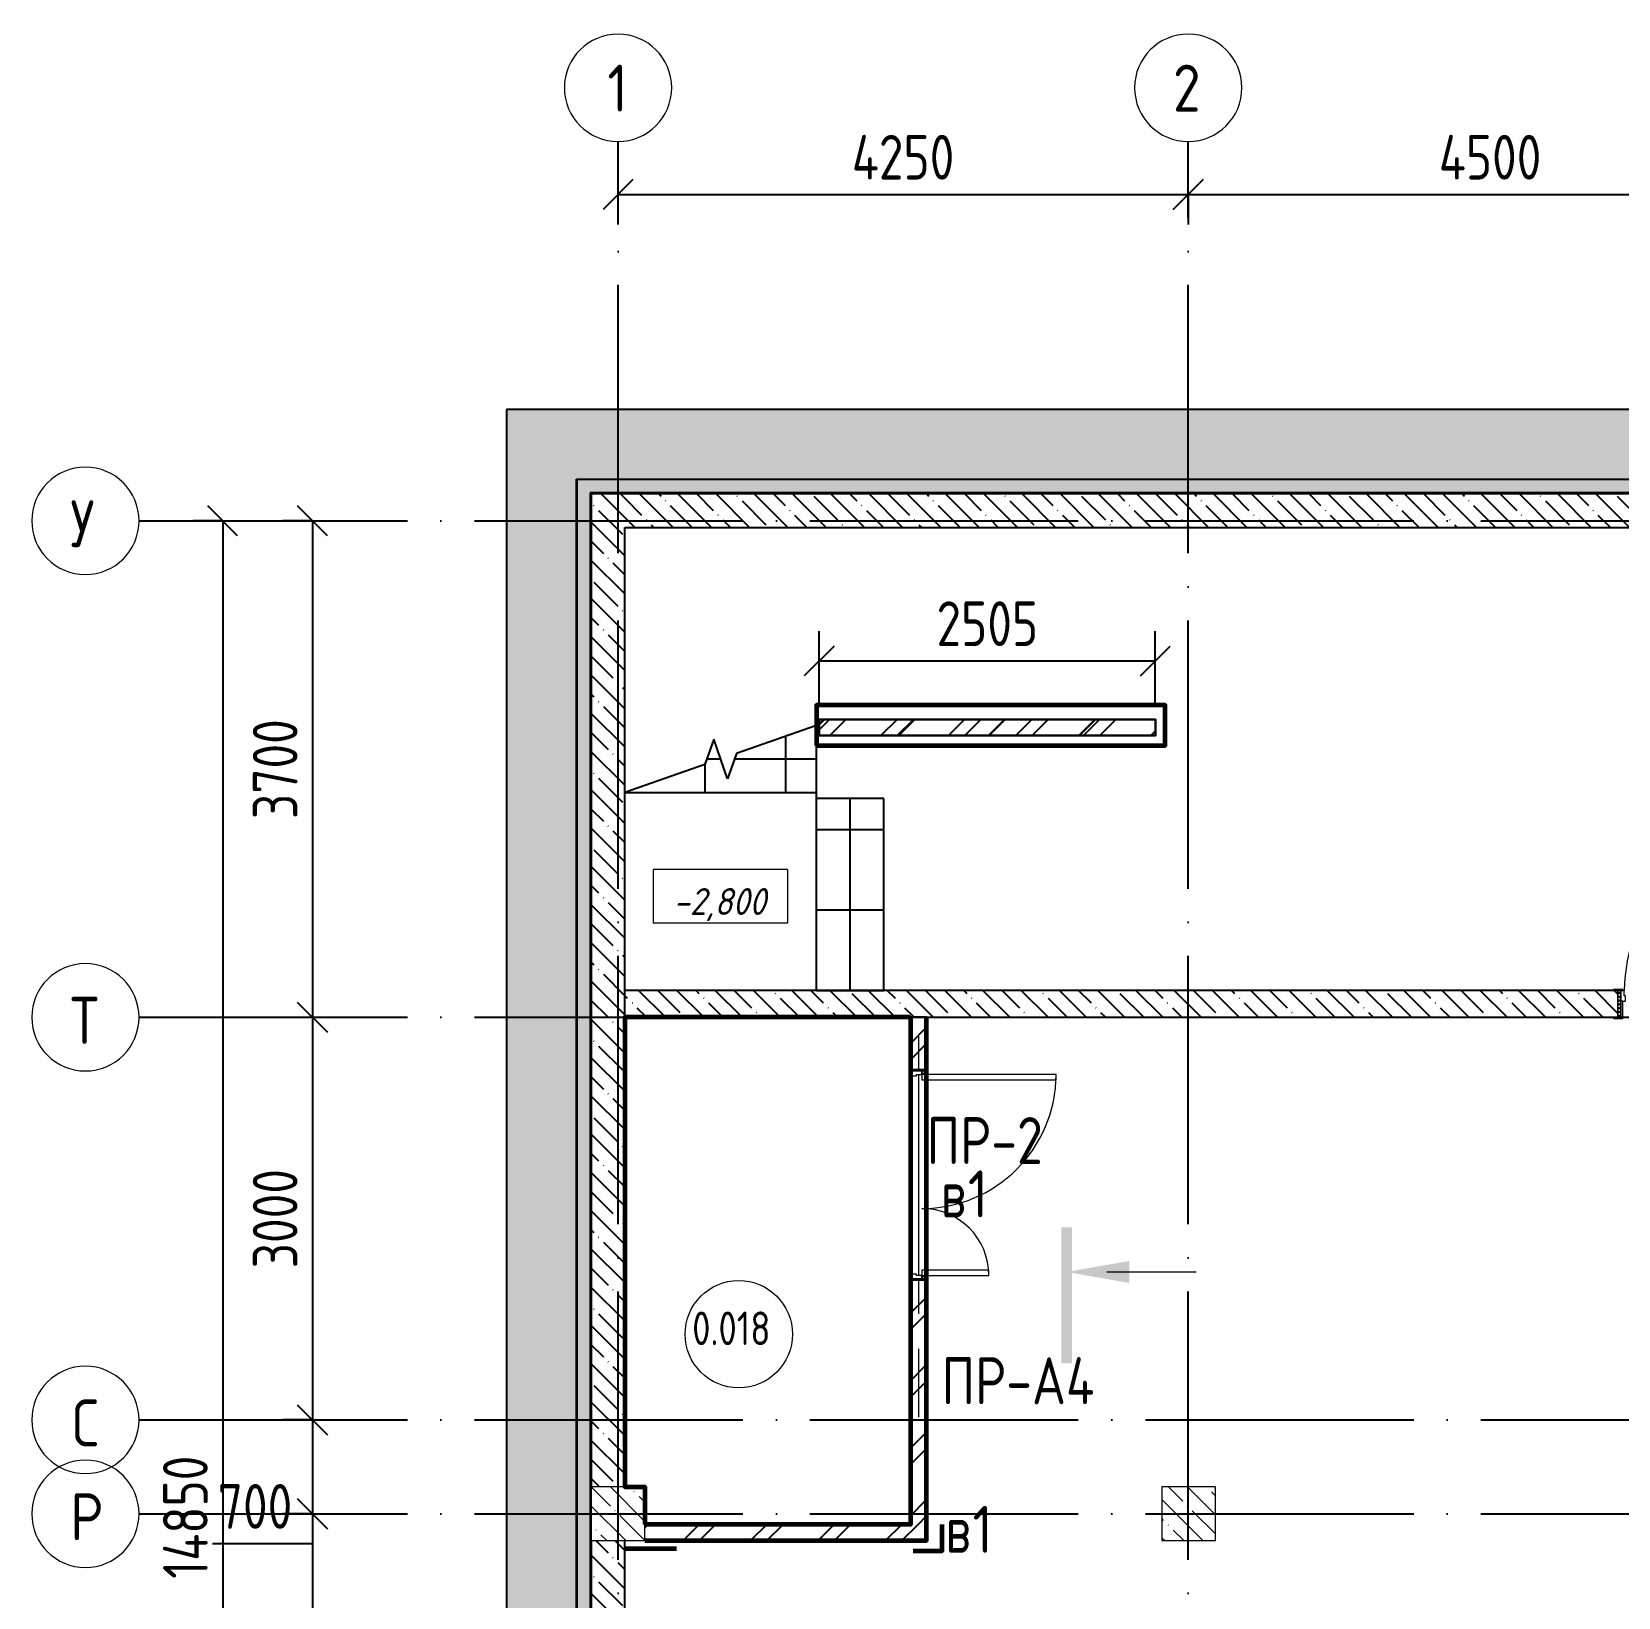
# Model space of a CAD drawing. Header units: millimetres. Extents: x -592259 to 288321, y -552984 to 293768.
# Drawn here: x -7092 to 4732, y 159979 to 171645 of the extents above; entities that cross this region are included whole.
import ezdxf

# ---------------------------------------------------------------- set-up
doc = ezdxf.new("R2010")
doc.units = ezdxf.units.MM
doc.linetypes.add('ADSK_Линия сетки', pattern=[2500, 2000, -250, 0, -250])
doc.layers.get('Defpoints').update_dxf_attribs({"color": 250})
for name, color, linetype, lineweight in [('0.2) Кирп 3.1 вып', 30, 'Continuous', 30), ('0.2) Кирпич 3 вып', 30, 'Continuous', 30), ('3) Перемычки готовы', 3, 'Continuous', 30), ('4.1.3) Штук  3.1 вып по кирп подвал.', 6, 'Continuous', 60), ('5.2) ЧН-16 Штукатурка подвал 4 вып', 160, 'Continuous', 60), ('A-ANNO-DIMS', 250, 'Continuous', 9), ('A-AREA-IDEN', 250, 'Continuous', 9), ('A-DETL-1', 250, 'Continuous', 53), ('A-DETL-GENF-1', 250, 'Continuous', 5), ('A-DOOR', 250, 'Continuous', 5), ('A-DOOR-1', 250, 'Continuous', 13), ('A-DOOR-FRAM', 250, 'Continuous', 5), ('A-GENM-1', 250, 'Continuous', 5), ('A-WALL', 250, 'Continuous', 9), ('A-WALL-1', 250, 'Continuous', 50), ('A-WALL-2', 250, 'Continuous', 5), ('A-WALL-3', 250, 'Continuous', 13), ('G-ANNO-DIMS', 250, 'Continuous', 9), ('G-ANNO-SYMB-1', 250, 'Continuous', 40), ('G-ANNO-SYMB-2', 250, 'Continuous', 20), ('G-ANNO-SYMB-3', 250, 'Continuous', 9), ('I-WALL-1', 250, 'Continuous', 5), ('S-COLS-1', 250, 'Continuous', 5), ('S-COLS-2', 250, 'Continuous', 5), ('S-STRS', 250, 'Continuous', 5), ('S-STRS-1', 250, 'Continuous', 5), ('S-STRS-MBND', 250, 'Continuous', 5), ('Оси', 250, 'Continuous', 9), ('Оси-1', 250, 'ADSK_Линия сетки', 9)]:
    doc.layers.add(name, color=color, linetype=linetype, lineweight=lineweight)
doc.styles.add('GOST Common', font='', dxfattribs={"width": 0.9, "height": 350})
doc.styles.add('GOST Common_1', font='', dxfattribs={"width": 0.9, "height": 250})
doc.styles.add('ISOCPEUR', font='isocpeur.ttf', dxfattribs={"width": 0.8, "height": 100})
doc.styles.add('ISOCPEUR_I', font='isocpeui.ttf', dxfattribs={"width": 0.9, "height": 12.5})
doc.styles.add('ISOCPEUR_I_1', font='ГОСТ тип А.ttf', dxfattribs={"height": 2500})
doc.styles.get("Standard").update_dxf_attribs({"font": 'ГОСТ тип А.ttf'})
doc.styles.get('GOST Common').set_extended_font_data('GOST Common')
doc.styles.get('GOST Common_1').set_extended_font_data('GOST Common')
doc.dimstyles.new('А3', dxfattribs={"dimtxt": 333, "dimasz": 222, "dimexe": 222, "dimexo": 111, "dimgap": 111, "dimtad": 1, "dimtoh": 1, "dimdec": 0, "dimrnd": 0.0015, "dimzin": 0, "dimdsep": 46, "dimtxsty": 'Standard', "dimblk": 'OBLIQUE', "dimcen": 0, "dimclrd": 7, "dimclre": 7, "dimclrt": 7, "dimadec": 0, "dimazin": 0, "dimtfac": 1, "dimtdec": 0, "dimtofl": 0, "dimtmove": 0, "dimatfit": 3, "dimfxl": 1, "dimtolj": 1, "dimtzin": 0, "dimarcsym": 0})
pattern_1 = [(135, (-2722.6, 109625.46), (-142.5612, -142.5612), []), (135, (-2580.04, 109625.46), (-142.5612, -142.5612), [252.016, -50.403, 3.353, -47.05])]
pattern_2 = [(0, (-2722.6, 109625.456), (120.968, 69.841), [80.645, -161.29]), (120, (-2722.6, 109625.456), (-120.96808, 69.84086), [80.645, -161.29]), (60, (-2722.6, 109625.456), (-8e-05, 139.68186), [0, -161.29, 80.645, 0])]
pattern_3 = [(270, (-2672.6, 165975.96), (600, 4e-14), []), (0, (-2672.6, 165975.96), (0, 600), [])]
pattern_4 = [(0, (-742.6, 164500.46), (0, 600), []), (90, (-742.6, 164500.46), (-600, 4e-14), [])]
pattern_5 = [(45, (-2722.6, 109625.46), (-251.4472, 251.4472), []), (45, (-2722.6, 110006.46), (-251.4472, 251.4472), [])]

# ---------------------------------------------------------------- blocks, each defined once
blk = doc.blocks.new('Дверь_СКБ_1Ст_Внутренняя - СОШ_Д-1п_Дв_1200x2100h-31541110-АР1_План расстановки фахверков на отм_ -3_400_ Секция 1_')
at = {"layer": 'A-DOOR'}
h = blk.add_hatch(dxfattribs=at)
h.set_pattern_fill('FP_5', color=256, style=0, pattern_type=2)
h.set_pattern_definition([(135, (1701.41, 164.685), (-14.14214, -14.14214), []), (225, (1701.41, 164.685), (14.14214, -14.14214), [])])
h.paths.add_polyline_path([(612.5, -100), (612.5, 100), (587.5, 100), (587.5, -100)])
at = {"layer": 'A-DOOR-FRAM'}
h = blk.add_hatch(dxfattribs=at)
h.set_pattern_fill('FP_6', color=256, style=0, pattern_type=2)
h.set_pattern_definition([(45, (-421.384, 164.685), (-14.1421, 14.1421), []), (135, (-421.384, 164.685), (-14.1421, -14.1421), [])])
h.paths.add_polyline_path([(-562.5, -100), (-562.5, 100), (-587.5, 100), (-587.5, -100)])
at = {"layer": 'A-DOOR'}
blk.add_arc((562.5, 100), 1100, 90, 180, dxfattribs=at)
at = {"layer": 'A-DOOR-1'}
for p, q in [((562.5, 1200), (522.5, 1200)), ((522.5, 1200), (522.5, 100)), ((562.5, 100), (562.5, 1200)), ((522.5, 100), (562.5, 100))]:
    blk.add_line(p, q, dxfattribs=at)
at = {"layer": 'A-DOOR-FRAM'}
for p, q in [((-547.5, 108), (-617.5, 108)), ((-617.5, 108), (-617.5, 100)), ((-617.5, 100), (-547.5, 100)), ((-562.5, 100), (-587.5, 100)), ((-587.5, 100), (-587.5, -100)), ((-537.5, 100), (-562.5, 100)), ((-562.5, 100), (-562.5, 20)), ((-562.5, -100), (-562.5, 100)), ((-547.5, 100), (-562.5, 100)), ((-562.5, 100), (-562.5, 99)), ((-562.5, 99), (-547.5, 99)), ((-562.5, 20), (-527.5, 20)), ((-547.5, 20), (-562.5, 20)), ((-562.5, 20), (-562.5, -100)), ((-547.5, 100), (-547.5, 108)), ((-547.5, 99), (-547.5, 100)), ((-547.5, -100), (-547.5, 20)), ((-537.5, 60), (-537.5, 100)), ((-527.5, 60), (-537.5, 60)), ((-527.5, 20), (-527.5, 60)), ((562.5, 60), (552.5, 60)), ((552.5, 60), (552.5, 20)), ((552.5, 20), (587.5, 20)), ((562.5, 100), (562.5, 60)), ((587.5, 100), (562.5, 100)), ((642.5, 108), (572.5, 108)), ((572.5, 108), (572.5, 100)), ((587.5, 100), (572.5, 100)), ((572.5, 100), (572.5, 99)), ((572.5, 100), (642.5, 100)), ((572.5, 99), (587.5, 99)), ((587.5, 20), (572.5, 20)), ((572.5, 20), (572.5, -100)), ((587.5, 20), (587.5, 100)), ((612.5, 100), (587.5, 100)), ((587.5, 100), (587.5, -100)), ((587.5, 99), (587.5, 100)), ((587.5, -100), (587.5, 20)), ((612.5, -100), (612.5, 100)), ((642.5, 100), (642.5, 108)), ((-547.5, -100), (-617.5, -100)), ((-617.5, -100), (-617.5, -108)), ((-617.5, -108), (-547.5, -108)), ((-587.5, -100), (-562.5, -100)), ((-562.5, -100), (-547.5, -100)), ((-547.5, -108), (-547.5, -100)), ((572.5, -100), (587.5, -100)), ((642.5, -100), (572.5, -100)), ((572.5, -100), (572.5, -108)), ((572.5, -108), (642.5, -108)), ((587.5, -100), (612.5, -100)), ((642.5, -108), (642.5, -100))]:
    blk.add_line(p, q, dxfattribs=at)
blk = doc.blocks.new('BSC_Колонна _Прямоугольная - 400x400-V1-АР1_План расстановки фахверков на отм_ -3_400_ Секция 1_')
at = {"layer": 'S-COLS-2'}
h = blk.add_hatch(dxfattribs=at)
h.set_pattern_fill('FP_9', color=256, style=0, pattern_type=2)
h.set_pattern_definition([(135, (0.02, -50975), (-142.5619, -142.5619), []), (135, (142.58, -50975), (-142.5619, -142.5619), [252.016, -50.403, 3.353, -47.05])])
h.paths.add_polyline_path([(-200, -200), (200, -200), (200, 200), (-200, 200)])
at = {"layer": 'S-COLS-1'}
for p, q in [((200, 200), (-200, 200)), ((-200, 200), (-200, -200)), ((200, -200), (200, 200)), ((-200, -200), (200, -200))]:
    blk.add_line(p, q, dxfattribs=at)
blk = doc.blocks.new('BSC_Колонна _Прямоугольная - 400x400-V40-АР1_План расстановки фахверков на отм_ -3_400_ Секция 1_')
at = {"layer": 'S-COLS-2'}
h = blk.add_hatch(dxfattribs=at)
h.set_pattern_fill('FP_48', color=256, style=0, pattern_type=2)
h.set_pattern_definition([(135, (-4252.27, -50975), (-142.5619, -142.5619), []), (135, (-4109.71, -50975), (-142.5619, -142.5619), [252.016, -50.403, 3.353, -47.05])])
h.paths.add_polyline_path([(-200, -200), (200, -200), (200, 200), (-200, 200)])
at = {"layer": 'S-COLS-1'}
for p, q in [((200, 200), (-200, 200)), ((-200, 200), (-200, -200)), ((200, -200), (200, 200)), ((-200, -200), (200, -200))]:
    blk.add_line(p, q, dxfattribs=at)
blk = doc.blocks.new('Дверь_СКБ_2Ст - СОШ_Дв_1570_1550_x2100h _пр_ завертка-35618201-АР1_План расстановки фахверков на отм_ -3_400_ Секция 1_')
at = {"layer": 'A-DOOR'}
h = blk.add_hatch(dxfattribs=at)
h.set_pattern_fill('FP_50', color=256, style=0, pattern_type=2)
h.set_pattern_definition([(135, (1501.41, 124.685), (-14.14214, -14.14214), []), (225, (1501.41, 124.685), (14.14214, -14.14214), [])])
h.paths.add_polyline_path([(797.5, 60), (787.5, 60), (787.5, -60), (797.5, -60)])
at = {"layer": 'A-DOOR-FRAM'}
h = blk.add_hatch(dxfattribs=at)
h.set_pattern_fill('FP_51', color=256, style=0, pattern_type=2)
h.set_pattern_definition([(45, (-621.384, 124.685), (-14.1421, 14.1421), []), (135, (-621.384, 124.685), (-14.1421, -14.1421), [])])
h.paths.add_polyline_path([(-762.5, 60), (-772.5, 60), (-772.5, -60), (-762.5, -60)])
at = {"layer": 'A-DOOR'}
for centre, radius, start, end in [((-737.5, 25), 1000, 0, 90), ((762.5, 25), 500, 90, 180)]:
    blk.add_arc(centre, radius, start, end, dxfattribs=at)
at = {"layer": 'A-DOOR-1'}
for p, q in [((-737.5, 1025), (-737.5, 25)), ((-697.5, 1025), (-737.5, 1025)), ((-697.5, 25), (-697.5, 1025)), ((762.5, 525), (722.5, 525)), ((722.5, 525), (722.5, 25)), ((762.5, 25), (762.5, 525)), ((-737.5, 25), (-697.5, 25)), ((722.5, 25), (762.5, 25))]:
    blk.add_line(p, q, dxfattribs=at)
at = {"layer": 'A-DOOR-FRAM'}
for p, q in [((-747.5, 68), (-817.5, 68)), ((-817.5, 68), (-817.5, 60)), ((-817.5, 60), (-747.5, 60)), ((-762.5, 60), (-772.5, 60)), ((-772.5, 60), (-772.5, -60)), ((-762.5, -60), (-762.5, 60)), ((-747.5, 60), (-762.5, 60)), ((-762.5, 60), (-762.5, 25)), ((-737.5, 25), (-762.5, 25)), ((-762.5, 25), (-762.5, -55)), ((-762.5, 25), (-747.5, 25)), ((-747.5, 60), (-747.5, 68)), ((-747.5, 25), (-747.5, 60)), ((-737.5, -15), (-737.5, 25)), ((762.5, 25), (762.5, -15)), ((787.5, 25), (762.5, 25)), ((842.5, 68), (772.5, 68)), ((772.5, 68), (772.5, 60)), ((787.5, 60), (772.5, 60)), ((772.5, 60), (772.5, 25)), ((772.5, 60), (842.5, 60)), ((772.5, 25), (787.5, 25)), ((797.5, 60), (787.5, 60)), ((787.5, 60), (787.5, -60)), ((787.5, 25), (787.5, 60)), ((787.5, -55), (787.5, 25)), ((797.5, -60), (797.5, 60)), ((842.5, 60), (842.5, 68)), ((-747.5, -60), (-817.5, -60)), ((-817.5, -60), (-817.5, -68)), ((-817.5, -68), (-747.5, -68)), ((-772.5, -60), (-762.5, -60)), ((-762.5, -55), (-727.5, -55)), ((-747.5, -55), (-762.5, -55)), ((-762.5, -55), (-762.5, -60)), ((-762.5, -60), (-747.5, -60)), ((-747.5, -60), (-747.5, -55)), ((-747.5, -68), (-747.5, -60)), ((-727.5, -15), (-737.5, -15)), ((-727.5, -55), (-727.5, -15)), ((762.5, -15), (752.5, -15)), ((752.5, -15), (752.5, -55)), ((752.5, -55), (787.5, -55)), ((787.5, -55), (772.5, -55)), ((772.5, -55), (772.5, -60)), ((772.5, -60), (787.5, -60)), ((842.5, -60), (772.5, -60)), ((772.5, -60), (772.5, -68)), ((772.5, -68), (842.5, -68)), ((787.5, -60), (787.5, -55)), ((787.5, -60), (797.5, -60)), ((842.5, -68), (842.5, -60))]:
    blk.add_line(p, q, dxfattribs=at)
blk = doc.blocks.new('Ось сетки - Круг_Ø8 мм-39983606-АР1_План расстановки фахверков на отм_ -3_400_ Секция 1_')
at = {"layer": 'Оси'}
for start, end in [(360, 180), (180, 360)]:
    blk.add_arc((0, 0), 4, start, end, dxfattribs=at)
blk = doc.blocks.new('Разрез - Номер вида спереди_3_5 мм-32550530-АР1_План расстановки фахверков на отм_ -3_400_ Секция 1_')
at = {"layer": 'G-ANNO-SYMB-3'}
for points in [[(9.8, 0.4), (9.8, -0.39), (-0.33, -0.39), (-0.33, 0.4)], [(2.18, -4.67), (3, 0), (3.82, -4.67)]]:
    blk.add_hatch(color=256, dxfattribs=at).paths.add_polyline_path(points)
at = {"layer": 'G-ANNO-SYMB-2'}
blk.add_line((3, -3), (3, -9.66), dxfattribs=at)
blk = doc.blocks.new('AAR_СКБ_Марка_Помещения - Номер-17325395-АР1_План расстановки фахверков на отм_ -3_400_ Секция 1_')
at = {"layer": 'A-AREA-IDEN'}
blk.add_circle((0, 1.5), 4, dxfattribs=at)
blk = doc.blocks.new('_Oblique')
at = {"color": 0, "linetype": 'ByBlock', "lineweight": -2}
blk.add_line((-0.5, -0.5), (0.5, 0.5), dxfattribs=at)
blk = doc.blocks.new('*D5373')
at = {"layer": 'A-ANNO-DIMS', "color": 7, "lineweight": -2, "transparency": 16777216}
for p, q in [((-5011, 168000), (-5222, 168000)), ((-5000, 168000), (-5000, 164300)), ((-5011, 164300), (-5222, 164300))]:
    blk.add_line(p, q, dxfattribs=at)
at = {"layer": 'Defpoints', "color": 0, "transparency": 16777216}
for p in [(-4900, 168000), (-5000, 164300), (-4900, 164300)]:
    blk.add_point(p, dxfattribs=at)
at = {"layer": 'A-ANNO-DIMS', "color": 7, "lineweight": -2, "transparency": 16777216, "xscale": 222, "yscale": 222, "zscale": 222}
for p, rotation in [((-5000, 168000), 90), ((-5000, 164300), 270)]:
    blk.add_blockref('_Oblique', p, dxfattribs=dict(at, rotation=rotation))
at = {"layer": 'A-ANNO-DIMS', "color": 7, "lineweight": -2, "transparency": 16777216, "insert": (-5278, 166150), "char_height": 333, "width": 2.48, "attachment_point": 5, "rotation": 90}
blk.add_mtext('\\A1;3700', dxfattribs=at)
blk = doc.blocks.new('*D5374')
at = {"layer": 'A-ANNO-DIMS', "color": 7, "lineweight": -2, "transparency": 16777216}
for p, q in [((-5011, 164300), (-5222, 164300)), ((-5000, 164300), (-5000, 161300)), ((-5011, 161300), (-5222, 161300))]:
    blk.add_line(p, q, dxfattribs=at)
at = {"layer": 'Defpoints', "color": 0, "transparency": 16777216}
for p in [(-4900, 164300), (-5000, 161300), (-4900, 161300)]:
    blk.add_point(p, dxfattribs=at)
at = {"layer": 'A-ANNO-DIMS', "color": 7, "lineweight": -2, "transparency": 16777216, "xscale": 222, "yscale": 222, "zscale": 222}
for p, rotation in [((-5000, 164300), 90), ((-5000, 161300), 270)]:
    blk.add_blockref('_Oblique', p, dxfattribs=dict(at, rotation=rotation))
at = {"layer": 'A-ANNO-DIMS', "color": 7, "lineweight": -2, "transparency": 16777216, "insert": (-5278, 162800), "char_height": 333, "width": 2.48, "attachment_point": 5, "rotation": 90}
blk.add_mtext('\\A1;3000', dxfattribs=at)
blk = doc.blocks.new('*D5375')
at = {"layer": 'A-ANNO-DIMS', "color": 7, "lineweight": -2, "transparency": 16777216}
for p, q in [((-5011, 161300), (-5222, 161300)), ((-5000, 161300), (-5000, 160600)), ((-5011, 160600), (-5222, 160600)), ((-5000, 160600), (-5000, 160378)), ((-5000, 160378), (-5744, 160378))]:
    blk.add_line(p, q, dxfattribs=at)
at = {"layer": 'Defpoints', "color": 0, "transparency": 16777216}
for p in [(-4900, 161300), (-5000, 160600), (-4900, 160600)]:
    blk.add_point(p, dxfattribs=at)
at = {"layer": 'A-ANNO-DIMS', "color": 7, "lineweight": -2, "transparency": 16777216, "xscale": 222, "yscale": 222, "zscale": 222}
for p, rotation in [((-5000, 161300), 90), ((-5000, 160600), 270)]:
    blk.add_blockref('_Oblique', p, dxfattribs=dict(at, rotation=rotation))
at = {"layer": 'A-ANNO-DIMS', "color": 7, "lineweight": -2, "transparency": 16777216, "insert": (-5428, 160656), "char_height": 333, "width": 1.86, "attachment_point": 5}
blk.add_mtext('\\A1;700', dxfattribs=at)
blk = doc.blocks.new('*D5376')
at = {"layer": 'A-ANNO-DIMS', "color": 7, "lineweight": -2, "transparency": 16777216}
for p, q in [((-5011, 160600), (-5222, 160600)), ((-5000, 160600), (-5000, 155150)), ((-5011, 155150), (-5222, 155150))]:
    blk.add_line(p, q, dxfattribs=at)
at = {"layer": 'Defpoints', "color": 0, "transparency": 16777216}
for p in [(-4900, 160600), (-5000, 155150), (-4900, 155150)]:
    blk.add_point(p, dxfattribs=at)
at = {"layer": 'A-ANNO-DIMS', "color": 7, "lineweight": -2, "transparency": 16777216, "xscale": 222, "yscale": 222, "zscale": 222}
for p, rotation in [((-5000, 160600), 90), ((-5000, 155150), 270)]:
    blk.add_blockref('_Oblique', p, dxfattribs=dict(at, rotation=rotation))
at = {"layer": 'A-ANNO-DIMS', "color": 7, "lineweight": -2, "transparency": 16777216, "insert": (-5278, 157875), "char_height": 333, "width": 2.57, "attachment_point": 5, "rotation": 90}
blk.add_mtext('\\A1;5450', dxfattribs=at)
blk = doc.blocks.new('*D5378')
at = {"layer": 'A-ANNO-DIMS', "color": 7, "lineweight": -2, "transparency": 16777216}
for p, q in [((-5680, 168000), (-5891, 168000)), ((-5669, 168000), (-5669, 153150)), ((-5680, 153150), (-5891, 153150))]:
    blk.add_line(p, q, dxfattribs=at)
at = {"layer": 'Defpoints', "color": 0, "transparency": 16777216}
for p in [(-5569, 168000), (-5669, 153150), (-5569, 153150)]:
    blk.add_point(p, dxfattribs=at)
at = {"layer": 'A-ANNO-DIMS', "color": 7, "lineweight": -2, "transparency": 16777216, "xscale": 222, "yscale": 222, "zscale": 222}
for p, rotation in [((-5669, 168000), 90), ((-5669, 153150), 270)]:
    blk.add_blockref('_Oblique', p, dxfattribs=dict(at, rotation=rotation))
at = {"layer": 'A-ANNO-DIMS', "color": 7, "lineweight": -2, "transparency": 16777216, "insert": (-5947, 160575), "char_height": 333, "width": 3, "attachment_point": 5, "rotation": 90}
blk.add_mtext('\\A1;14850', dxfattribs=at)
blk = doc.blocks.new('*D5400')
at = {"layer": 'A-ANNO-DIMS', "color": 7, "lineweight": -2, "transparency": 16777216}
for p, q in [((-2723, 170432), (1527, 170432)), ((-2723, 170421), (-2723, 170210)), ((1527, 170421), (1527, 170210))]:
    blk.add_line(p, q, dxfattribs=at)
at = {"layer": 'Defpoints', "color": 0, "transparency": 16777216}
for p in [(-2723, 170532), (1527, 170532), (1527, 170432)]:
    blk.add_point(p, dxfattribs=at)
at = {"layer": 'A-ANNO-DIMS', "color": 7, "lineweight": -2, "transparency": 16777216, "xscale": 222, "yscale": 222, "zscale": 222, "rotation": 180}
blk.add_blockref('_Oblique', (-2723, 170432), dxfattribs=at)
at = {"layer": 'A-ANNO-DIMS', "color": 7, "lineweight": -2, "transparency": 16777216, "xscale": 222, "yscale": 222, "zscale": 222}
blk.add_blockref('_Oblique', (1527, 170432), dxfattribs=at)
at = {"layer": 'A-ANNO-DIMS', "color": 7, "lineweight": -2, "transparency": 16777216, "insert": (-598, 170710), "char_height": 333, "width": 2.57, "attachment_point": 5}
blk.add_mtext('\\A1;4250', dxfattribs=at)
blk = doc.blocks.new('*D5401')
at = {"layer": 'A-ANNO-DIMS', "color": 7, "lineweight": -2, "transparency": 16777216}
for p, q in [((1527, 170432), (6027, 170432)), ((1527, 170421), (1527, 170210)), ((6027, 170421), (6027, 170210))]:
    blk.add_line(p, q, dxfattribs=at)
at = {"layer": 'Defpoints', "color": 0, "transparency": 16777216}
for p in [(1527, 170532), (6027, 170532), (6027, 170432)]:
    blk.add_point(p, dxfattribs=at)
at = {"layer": 'A-ANNO-DIMS', "color": 7, "lineweight": -2, "transparency": 16777216, "xscale": 222, "yscale": 222, "zscale": 222, "rotation": 180}
blk.add_blockref('_Oblique', (1527, 170432), dxfattribs=at)
at = {"layer": 'A-ANNO-DIMS', "color": 7, "lineweight": -2, "transparency": 16777216, "xscale": 222, "yscale": 222, "zscale": 222}
blk.add_blockref('_Oblique', (6027, 170432), dxfattribs=at)
at = {"layer": 'A-ANNO-DIMS', "color": 7, "lineweight": -2, "transparency": 16777216, "insert": (3777, 170710), "char_height": 333, "width": 2.57, "attachment_point": 5}
blk.add_mtext('\\A1;4500', dxfattribs=at)
blk = doc.blocks.new('Высотные отметки - 10х4_h_-17668432-АР1_План расстановки фахверков на отм_ -3_400_ Секция 1_')
at = {"layer": 'G-ANNO-DIMS'}
for p, q in [((-5, 4), (-5, 0)), ((5, 4), (-5, 4)), ((5, 4), (5, 0)), ((5, 0), (-5, 0))]:
    blk.add_line(p, q, dxfattribs=at)
blk = doc.blocks.new('*D5545')
at = {"color": 7, "lineweight": -2, "transparency": 16777216}
for p, q in [((-1223, 166631), (-1223, 167178)), ((1282, 166631), (1282, 167178)), ((-1223, 166956), (1282, 166956))]:
    blk.add_line(p, q, dxfattribs=at)
at = {"layer": 'Defpoints', "color": 0, "transparency": 16777216}
for p in [(1282, 166956), (-1223, 166520), (1282, 166520)]:
    blk.add_point(p, dxfattribs=at)
at = {"color": 7, "lineweight": -2, "transparency": 16777216, "xscale": 222, "yscale": 222, "zscale": 222, "rotation": 180}
blk.add_blockref('_Oblique', (-1223, 166956), dxfattribs=at)
at = {"color": 7, "lineweight": -2, "transparency": 16777216, "xscale": 222, "yscale": 222, "zscale": 222}
blk.add_blockref('_Oblique', (1282, 166956), dxfattribs=at)
at = {"color": 7, "transparency": 16777216, "insert": (30, 167234), "char_height": 333, "attachment_point": 5}
blk.add_mtext('\\A1;2505', dxfattribs=at)

msp = doc.modelspace()

# ---------------------------------------------------------------- hatches: boundary and pattern name
at = {"layer": '0.2) Кирпич 3 вып'}
h = msp.add_hatch(dxfattribs=at)
h.set_pattern_fill('ANSI31', color=256, scale=150)
h.paths.add_polyline_path([(-1222.5979, 166520.4566), (1282.4021, 166520.4566), (1282.4021, 166400.4566), (-1222.5979, 166400.4566)])
at = {"layer": 'A-DETL-GENF-1', "lineweight": -2}
h = msp.add_hatch(dxfattribs=at)
h.set_pattern_fill('FP_56', color=256, style=0, pattern_type=2)
h.set_pattern_definition([(135, (-2298.33, 109625.46), (-424.2641, 3e-14), [600, 0, 0, 0]), (45, (-2722.6, 109625.46), (-424.2641, 0), [600, 0, 0, 0]), (45, (-2722.6, 109837.6), (-424.2641, 0), [150, -450]), (135, (-2404.4, 109943.65), (-424.2641, 3e-14), [150, -450]), (45, (-2404.4, 109731.52), (-424.2641, 0), [150, -450]), (135, (-2510.47, 109625.46), (-424.2641, 3e-14), [150, -450])])
h.paths.add_polyline_path([(66467.4021, 152320.3258), (66467.4021, 152840.4566), (-3032.6198, 152840.4566), (-3032.6198, 168310.4572), (6487.3802, 168310.4572), (6487.3802, 165360.456), (10717.4399, 165360.456), (10717.4399, 168310.4572), (66937.4021, 168310.4572), (66937.4021, 165360.4566), (68711.3946, 165360.4566), (68711.3946, 165880.4566), (67457.4021, 165880.4566), (67457.4021, 168830.4572), (10197.4399, 168830.4572), (10197.4399, 165880.456), (7007.3802, 165880.456), (7007.3802, 168830.4572), (-3552.6198, 168830.4572), (-3552.6198, 152320.4566), (65947.4062, 152320.3258)])
at = {"layer": 'A-WALL', "lineweight": -2}
for points in [[(-2922.6198, 152950.4566), (-2922.6198, 168208.4572), (-2930.6198, 168208.4572), (-2930.6198, 152950.4566)], [(6377.3802, 168200.4572), (6385.3802, 168200.4572), (6385.3802, 168208.4572), (-2922.6198, 168208.4572), (-2922.6198, 168200.4572), (4812.1984, 168200.4572)]]:
    msp.add_hatch(color=256, dxfattribs=at).paths.add_polyline_path(points)
at = {"layer": 'A-WALL-2', "lineweight": -2}
h = msp.add_hatch(dxfattribs=at)
h.set_pattern_fill('FP_2', color=256, style=0, pattern_type=2)
h.set_pattern_definition(pattern_2)
h.paths.add_polyline_path([(-3030.6198, 152942.4566), (-2930.6198, 152942.4566), (-2930.6198, 168308.4572), (-3030.6198, 168308.4572), (-3030.6198, 152950.4566), (-3032.6198, 152950.4566), (-3032.6198, 152942.4566)])
h = msp.add_hatch(dxfattribs=at)
h.set_pattern_fill('FP_2', color=256, style=0, pattern_type=2)
h.set_pattern_definition(pattern_2)
h.paths.add_polyline_path([(6485.3802, 168208.4572), (6485.3802, 168308.4572), (-2922.6198, 168308.4572), (-2922.6198, 168310.4572), (-2930.6198, 168310.4572), (-2930.6198, 168208.4572), (6385.3802, 168208.4572)])
at = {"layer": 'I-WALL-1', "lineweight": -2}
h = msp.add_hatch(dxfattribs=at)
h.set_pattern_fill('FP_1', color=256, style=0, pattern_type=2)
h.set_pattern_definition(pattern_1)
h.paths.add_polyline_path([(-2672.5979, 164300.4566), (-2672.5979, 168200.4572), (-2922.5979, 168200.4572), (-2922.6198, 164300.4566)])
h = msp.add_hatch(dxfattribs=at)
h.set_pattern_fill('FP_1', color=256, style=0, pattern_type=2)
h.set_pattern_definition(pattern_1)
h.paths.add_polyline_path([(6127.3802, 167950.4572), (6377.3802, 167950.4572), (6377.3802, 168200.4572), (-2672.5979, 168200.4572), (-2672.5979, 167950.4572), (4812.1984, 167950.4572)])
h = msp.add_hatch(dxfattribs=at)
h.set_pattern_fill('FP_7', color=256, style=0, pattern_type=2)
h.set_pattern_definition(pattern_5)
h.paths.add_polyline_path([(1282.4021, 166400.4566), (1282.4021, 166520.4566), (-1222.5979, 166520.4566), (-1222.5979, 166400.4566)])
h = msp.add_hatch(dxfattribs=at)
h.set_pattern_fill('FP_1', color=256, style=0, pattern_type=2)
h.set_pattern_definition(pattern_1)
h.paths.add_polyline_path([(5927.3802, 164300.4566), (6127.3802, 164300.4566), (6127.3802, 164500.4566), (5927.3802, 164500.4566)])
h.paths.add_polyline_path([(4697.3802, 164300.4566), (4727.3802, 164300.4566), (4727.3802, 164500.4566), (-2672.6198, 164500.4566), (-2672.6198, 164300.4566), (2384.166, 164300.4566)])
h = msp.add_hatch(dxfattribs=at)
h.set_pattern_fill('FP_1', color=256, style=0, pattern_type=2)
h.set_pattern_definition(pattern_1)
h.paths.add_polyline_path([(-2672.6198, 160800.456), (-2672.6198, 164300.4566), (-2922.6198, 164300.4566), (-2922.6198, 160800.456)])
h = msp.add_hatch(dxfattribs=at)
h.set_pattern_fill('FP_7', color=256, style=0, pattern_type=2)
h.set_pattern_definition(pattern_5)
h.paths.add_polyline_path([(-542.6198, 160520.456), (-422.6198, 160520.456), (-422.6198, 162340.456), (-542.6198, 162340.456), (-542.6198, 162295.456)])
h.paths.add_polyline_path([(-422.6198, 163910.456), (-422.6198, 164300.4566), (-542.6198, 164300.4566), (-542.6198, 163910.456)])
h = msp.add_hatch(dxfattribs=at)
h.set_pattern_fill('FP_7', color=256, style=0, pattern_type=2)
h.set_pattern_definition(pattern_5)
h.paths.add_polyline_path([(-422.6198, 160400.456), (-422.6198, 160520.456), (-2522.6198, 160520.456), (-2522.6198, 160400.456), (-2471.8989, 160400.456)])
h = msp.add_hatch(dxfattribs=at)
h.set_pattern_fill('FP_1', color=256, style=0, pattern_type=2)
h.set_pattern_definition(pattern_1)
h.paths.add_polyline_path([(-2672.6198, 153350.4566), (-2672.6198, 160400.456), (-2922.6198, 160400.456), (-2922.6198, 153350.4566)])
at = {"layer": 'S-STRS-1', "lineweight": -2}
h = msp.add_hatch(dxfattribs=at)
h.set_pattern_fill('FP_3', color=256, style=0, pattern_type=2)
h.set_pattern_definition(pattern_3)
h.paths.add_polyline_path([(-1854.1216, 166225.9563), (-1242.5979, 166225.9563), (-1242.5979, 166475.9563), (-1839.6027, 166267.2134)])
h.paths.add_polyline_path([(-1957.5979, 166225.9563), (-2009.1692, 166373.4503), (-2061.0741, 166225.9563)])
h = msp.add_hatch(dxfattribs=at)
h.set_pattern_fill('FP_3', color=256, style=0, pattern_type=2)
h.set_pattern_definition(pattern_3)
h.paths.add_polyline_path([(-2672.5979, 165975.9563), (-1242.5979, 165975.9563), (-1242.5979, 166225.9563), (-1854.1216, 166225.9563), (-1906.0265, 166078.4624), (-1957.5979, 166225.9563), (-2061.0741, 166225.9563), (-2075.593, 166184.6993)])
h = msp.add_hatch(dxfattribs=at)
h.set_pattern_fill('FP_4', color=256, style=0, pattern_type=2)
h.set_pattern_definition(pattern_4)
h.paths.add_polyline_path([(-1242.5979, 164500.4566), (-992.5979, 164500.4566), (-992.5979, 165930.4566), (-1242.5979, 165930.4566), (-1242.5979, 165059.0548)])
h = msp.add_hatch(dxfattribs=at)
h.set_pattern_fill('FP_4', color=256, style=0, pattern_type=2)
h.set_pattern_definition(pattern_4)
h.paths.add_polyline_path([(-742.5979, 164500.4566), (-742.5979, 165930.4566), (-992.5979, 165930.4566), (-992.5979, 164500.4566)])

# ---------------------------------------------------------------- linework, layer by layer
at = {"color": 6}
msp.add_lwpolyline([(-2522.6198, 160520.456), (-2522.6198, 160800.456), (-2672.6198, 160800.456)], dxfattribs=at)
at = {"layer": '0.2) Кирп 3.1 вып'}
msp.add_lwpolyline([(-1222.5979, 166520.4566), (1282.4021, 166520.4566), (1282.4021, 166400.4566), (-1222.5979, 166400.4566)], close=True, dxfattribs=at)
at = {"layer": '4.1.3) Штук  3.1 вып по кирп подвал.'}
for points in [[(-542.6198, 164300.4566), (-2672.5979, 164300.4566), (-2672.5979, 160800.456), (-2522.6198, 160800.456), (-2522.6198, 160520.456)], [(-2522.6198, 160400.456), (-422.6198, 160400.456), (-422.6198, 164300.4566)], [(-542.6198, 164300.4566), (-542.6198, 160520.456), (-2522.6198, 160520.456)]]:
    msp.add_lwpolyline(points, dxfattribs=at)
at = {"layer": '4.1.3) Штук  3.1 вып по кирп подвал.', "color": 2}
for points in [[(-522.8982, 160324.8606), (-305.9217, 160324.8606), (-305.9217, 160521.1893)], [(-2672.6198, 160341.5442), (-2285.7008, 160341.5442)]]:
    msp.add_lwpolyline(points, dxfattribs=at)
at = {"layer": '5.2) ЧН-16 Штукатурка подвал 4 вып'}
msp.add_lwpolyline([(-1242.5979, 166326.2973), (1354.7753, 166326.2973), (1354.7753, 166626.6351), (-1242.5979, 166626.6351)], close=True, dxfattribs=at)
at = {"layer": 'A-DETL-1', "lineweight": -2}
for p, q in [((7007.3802, 168830.4572), (-3552.6198, 168830.4572)), ((-3552.6198, 168830.4572), (-3552.6198, 152320.4566)), ((-3032.6198, 152840.4566), (-3032.6198, 168310.4572)), ((-3032.6198, 168310.4572), (6487.3802, 168310.4572))]:
    msp.add_line(p, q, dxfattribs=at)
at = {"layer": 'A-GENM-1'}
for p, q in [((-482.6198, 164160.456), (-482.6198, 163910.456)), ((-482.6198, 163875.456), (-482.6198, 162375.456)), ((-482.6198, 162340.456), (-482.6198, 162090.456)), ((-482.6198, 161830.456), (-482.6198, 161320.456))]:
    msp.add_line(p, q, dxfattribs=at)
at = {"layer": 'A-WALL-1', "lineweight": -2}
for p, q in [((6377.3802, 168200.4572), (-2922.5979, 168200.4572)), ((-2922.5979, 168200.4572), (-2922.5979, 164500.4566)), ((-2672.5979, 167950.4572), (6127.3802, 167950.4572)), ((-2672.5979, 164300.4566), (-2672.5979, 167950.4572)), ((-2922.6198, 164500.4566), (-2922.6198, 160800.456)), ((4697.3802, 164500.4566), (-2672.6198, 164500.4566)), ((-2672.6198, 160800.456), (-2672.6198, 164300.4566)), ((-2672.6198, 164300.4566), (-542.6198, 164300.4566)), ((-422.6198, 164300.4566), (4697.3802, 164300.4566)), ((-2922.6198, 160400.456), (-2922.6198, 153350.4566)), ((-2672.6198, 153350.4566), (-2672.6198, 160400.456))]:
    msp.add_line(p, q, dxfattribs=at)
at = {"layer": 'A-WALL-2', "lineweight": -2}
for p, q in [((6487.3802, 168308.4572), (-3032.6198, 168308.4572)), ((-3030.6198, 168310.4572), (-3030.6198, 152840.4566)), ((-2930.6198, 168308.4572), (-2930.6198, 168310.4572)), ((-422.6198, 164300.4566), (-542.6198, 164300.4566))]:
    msp.add_line(p, q, dxfattribs=at)
at = {"layer": 'A-WALL-3', "lineweight": -2}
for p, q in [((6385.3802, 168208.4572), (-2930.6198, 168208.4572)), ((-2930.6198, 168208.4572), (-2930.6198, 152942.4566)), ((-2922.6198, 168200.4572), (-2922.5979, 168200.4572)), ((-2922.6198, 164500.4566), (-2922.6198, 168200.4572)), ((1282.4021, 166520.4566), (-1222.5979, 166520.4566)), ((-1222.5979, 166520.4566), (-1222.5979, 166400.4566)), ((1282.4021, 166400.4566), (1282.4021, 166520.4566)), ((-1222.5979, 166400.4566), (1282.4021, 166400.4566)), ((-542.6198, 164300.4566), (-542.6198, 163955.456)), ((-422.6198, 163955.456), (-422.6198, 164300.4566)), ((-542.6198, 162295.456), (-542.6198, 160520.456)), ((-422.6198, 160400.456), (-422.6198, 162295.456)), ((-542.6198, 160520.456), (-2522.6198, 160520.456)), ((-2522.6198, 160400.456), (-422.6198, 160400.456))]:
    msp.add_line(p, q, dxfattribs=at)
at = {"layer": 'I-WALL-1', "lineweight": -2}
for p, q in [((-542.6198, 162365.456), (-542.6198, 163885.456)), ((-422.6198, 163885.456), (-422.6198, 163875.456)), ((-422.6198, 163835.456), (-422.6198, 162415.456)), ((-422.6198, 162375.456), (-422.6198, 162365.456))]:
    msp.add_line(p, q, dxfattribs=at)
at = {"layer": 'S-STRS', "lineweight": -2}
for p, q in [((-1242.5979, 166225.9563), (-1242.5979, 166475.9563)), ((-2061.0741, 166225.9563), (-1957.5979, 166225.9563)), ((-2061.0741, 166225.9563), (-1957.5979, 166225.9563)), ((-1854.1216, 166225.9563), (-1242.5979, 166225.9563)), ((-1854.1216, 166225.9563), (-1242.5979, 166225.9563)), ((-1242.5979, 165975.9563), (-1242.5979, 166225.9563)), ((-2672.5979, 165975.9563), (-1242.5979, 165975.9563)), ((-2672.5979, 165975.9563), (-1242.5979, 165975.9563)), ((-1242.5979, 165930.4566), (-1242.5979, 165975.9563)), ((-1242.5979, 164500.4566), (-1242.5979, 165930.4566)), ((-992.5979, 165930.4566), (-1242.5979, 165930.4566)), ((-1242.5979, 164500.4566), (-1242.5979, 165930.4566)), ((-742.5979, 165930.4566), (-992.5979, 165930.4566)), ((-992.5979, 164500.4566), (-992.5979, 165930.4566)), ((-992.5979, 164500.4566), (-992.5979, 165930.4566)), ((-742.5979, 164500.4566), (-742.5979, 165930.4566)), ((-742.5979, 164500.4566), (-742.5979, 165930.4566))]:
    msp.add_line(p, q, dxfattribs=at)
at = {"layer": 'S-STRS-MBND', "lineweight": -2}
for p, q in [((-2009.1692, 166373.4503), (-2075.593, 166184.6993)), ((-1906.0265, 166078.4624), (-2009.1692, 166373.4503)), ((-1242.5979, 166475.9563), (-1839.6027, 166267.2134)), ((-1839.6027, 166267.2134), (-1906.0265, 166078.4624)), ((-2075.593, 166184.6993), (-2672.5979, 165975.9563))]:
    msp.add_line(p, q, dxfattribs=at)
at = {"layer": 'Оси-1', "lineweight": -2}
for p, q in [((-2722.5979, 150257.9072), (-2722.5979, 170827.4611)), ((1527.4021, 150257.9072), (1527.4021, 170827.4611)), ((-6292.1491, 168000.4566), (69851.8838, 168000.4566)), ((-6292.1491, 164300.4566), (69851.8838, 164300.4566)), ((-6292.1491, 161300.4566), (69851.8838, 161300.4566)), ((-6292.1491, 160600.4566), (69851.8838, 160600.4566))]:
    msp.add_line(p, q, dxfattribs=at)

# ---------------------------------------------------------------- block references
at = {"layer": 'A-AREA-IDEN', "lineweight": -2, "xscale": 99.99999999999993, "yscale": 99.99999999999993, "zscale": 99.99999999999993}
msp.add_blockref('AAR_СКБ_Марка_Помещения - Номер-17325395-АР1_План расстановки фахверков на отм_ -3_400_ Секция 1_', (-1822.297, 161789.186), dxfattribs=at)
at = {"layer": 'A-DOOR', "lineweight": -2}
msp.add_blockref('Дверь_СКБ_1Ст_Внутренняя - СОШ_Д-1п_Дв_1200x2100h-31541110-АР1_План расстановки фахверков на отм_ -3_400_ Секция 1_', (5314.8802, 164400.4566), dxfattribs=at)
at = {"layer": 'A-DOOR', "lineweight": -2, "rotation": 269.9999999999999}
msp.add_blockref('Дверь_СКБ_2Ст - СОШ_Дв_1570_1550_x2100h _пр_ завертка-35618201-АР1_План расстановки фахверков на отм_ -3_400_ Секция 1_', (-482.6198, 163137.956), dxfattribs=at)
at = {"layer": 'G-ANNO-DIMS', "lineweight": -2, "xscale": 99.99999999999993, "yscale": 99.99999999999993, "zscale": 99.99999999999993}
msp.add_blockref('Высотные отметки - 10х4_h_-17668432-АР1_План расстановки фахверков на отм_ -3_400_ Секция 1_', (-1959.6791, 165002.2954), dxfattribs=at)
at = {"layer": 'G-ANNO-SYMB-1', "lineweight": -2, "extrusion": (0, 0, -1), "xscale": 99.99999999999993, "yscale": 99.99999999999993, "zscale": 99.99999999999993, "rotation": 270.0000000000002}
msp.add_blockref('Разрез - Номер вида спереди_3_5 мм-32550530-АР1_План расстановки фахверков на отм_ -3_400_ Секция 1_', (-621.0805, 162702.954), dxfattribs=at)
at = {"layer": 'S-COLS-1', "lineweight": -2}
for name, p in [('BSC_Колонна _Прямоугольная - 400x400-V1-АР1_План расстановки фахверков на отм_ -3_400_ Секция 1_', (-2722.6198, 160600.456)), ('BSC_Колонна _Прямоугольная - 400x400-V40-АР1_План расстановки фахверков на отм_ -3_400_ Секция 1_', (1529.6749, 160600.4566))]:
    msp.add_blockref(name, p, dxfattribs=at)
at = {"layer": 'Оси', "lineweight": -2, "xscale": 99.99999999999993, "yscale": 99.99999999999993, "zscale": 99.99999999999993}
for p in [(-2722.5979, 171227.4611), (1527.4021, 171227.4611)]:
    msp.add_blockref('Ось сетки - Круг_Ø8 мм-39983606-АР1_План расстановки фахверков на отм_ -3_400_ Секция 1_', p, dxfattribs=at)
at = {"layer": 'Оси', "lineweight": -2, "xscale": 99.99999999999993, "yscale": 99.99999999999993, "zscale": 99.99999999999993, "rotation": 269.9999999999994}
for p in [(-6692.1491, 168000.4566), (-6692.1491, 164300.4566), (-6692.1491, 161300.4566), (-6692.1491, 160600.4566)]:
    msp.add_blockref('Ось сетки - Круг_Ø8 мм-39983606-АР1_План расстановки фахверков на отм_ -3_400_ Секция 1_', p, dxfattribs=at)

# ---------------------------------------------------------------- texts
at = {"layer": '3) Перемычки готовы', "char_height": 350, "width": 333.502, "attachment_point": 1, "style": 'ISOCPEUR_I_1'}
for s, insert in [('ПР-2', (-422.6198, 163556.8768)), ('ПР-А4', (-311.0325, 161767.1233))]:
    msp.add_mtext(s, dxfattribs=dict(at, insert=insert))
at = {"layer": 'A-AREA-IDEN', "lineweight": -2, "insert": (-2170.1212, 162107.9165), "char_height": 250, "width": 800.885812, "attachment_point": 1, "style": 'ISOCPEUR'}
msp.add_mtext('0.018', dxfattribs=at)
at = {"layer": 'G-ANNO-DIMS', "lineweight": -2, "insert": (-2310.2529, 165263.5865), "char_height": 200, "width": 841.377075, "attachment_point": 1, "line_spacing_factor": 1.149209, "style": 'ISOCPEUR_I'}
msp.add_mtext('-2,800', dxfattribs=at)
at = {"layer": 'G-ANNO-SYMB-3', "lineweight": -2, "char_height": 350, "attachment_point": 1, "style": 'GOST Common_1'}
for s, insert, width in [(' 1', (-114.8357, 163159.4967), 282.194), ('\\fGOST Common|b0|i0|c204|p34|;\\W.8;в', (-315.919, 163159.4967), 243.713), (' 1', (-80.0365, 160659.9262), 282.194), ('\\fGOST Common|b0|i0|c204|p34|;\\W.8;в', (-281.1199, 160659.9262), 243.713)]:
    msp.add_mtext(s, dxfattribs=dict(at, insert=insert, width=width))
at = {"layer": 'Оси', "lineweight": -2, "char_height": 350, "attachment_point": 1, "style": 'GOST Common'}
for s, insert, width in [('\\fGOST Common|b0|i0|c204|p34|;\\W.9;1', (-2800.8285, 171399.9945), 187.594875), ('\\fGOST Common|b0|i0|c204|p34|;\\W.9;2', (1413.6215, 171399.9945), 274.177125), ('\\fGOST Common|b0|i0|c204|p34|;\\W.9;У', (-6805.472, 168153.0435), 310.253062), ('\\fGOST Common|b0|i0|c204|p34|;\\W.9;Т', (-6805.472, 164453.0435), 310.253062), ('\\fGOST Common|b0|i0|c204|p34|;\\W.9;С', (-6790.622, 161453.0435), 274.177125), ('\\fGOST Common|b0|i0|c204|p34|;\\W.9;Р', (-6805.472, 160753.0435), 310.253062)]:
    msp.add_mtext(s, dxfattribs=dict(at, insert=insert, width=width))

# ---------------------------------------------------------------- dimensions: what is measured, and where the dimension line sits
dim = msp.add_linear_dim(base=(1282.4021, 166956.1254), p1=(-1222.5979, 166520.4566), p2=(1282.4021, 166520.4566), dimstyle='А3')
dim.commit()
dim.dimension.update_dxf_attribs({"geometry": '*D5545', "text_midpoint": (29.9021, 167233.6254)})
at = {"layer": 'A-ANNO-DIMS', "lineweight": -2}
for base, p1, p2, picture, middle in [((1527.4021, 170432.1494), (-2722.5979, 170532.1343), (1527.4021, 170532.1343), '*D5400', (-597.5979, 170709.6494)), ((6027.4021, 170432.1494), (1527.4021, 170532.1343), (6027.4021, 170532.1343), '*D5401', (3777.4021, 170709.6494))]:
    dim = msp.add_linear_dim(base=base, p1=p1, p2=p2, dimstyle='А3', dxfattribs=at)
    dim.commit()
    dim.dimension.update_dxf_attribs({"geometry": picture, "text_midpoint": middle})
for base, p1, p2, picture, middle in [((-5669.1934, 153150.4566), (-5569.2085, 168000.4566), (-5569.2085, 153150.4566), '*D5378', (-5946.6934, 160575.4566)), ((-5000.3281, 164300.4566), (-4900.3432, 168000.4566), (-4900.3432, 164300.4566), '*D5373', (-5277.8281, 166150.4566)), ((-5000.3281, 161300.4566), (-4900.3432, 164300.4566), (-4900.3432, 161300.4566), '*D5374', (-5277.8281, 162800.4566)), ((-5000.3281, 160600.4566), (-4900.3432, 161300.4566), (-4900.3432, 160600.4566), '*D5375', (-5427.6781, 160655.9566)), ((-5000.3281, 155150.4566), (-4900.3432, 160600.4566), (-4900.3432, 155150.4566), '*D5376', (-5277.8281, 157875.4566))]:
    dim = msp.add_linear_dim(base=base, p1=p1, p2=p2, angle=90, dimstyle='А3', dxfattribs=at)
    dim.commit()
    dim.dimension.update_dxf_attribs({"geometry": picture, "text_midpoint": middle})

doc.saveas('drawing.dxf')
